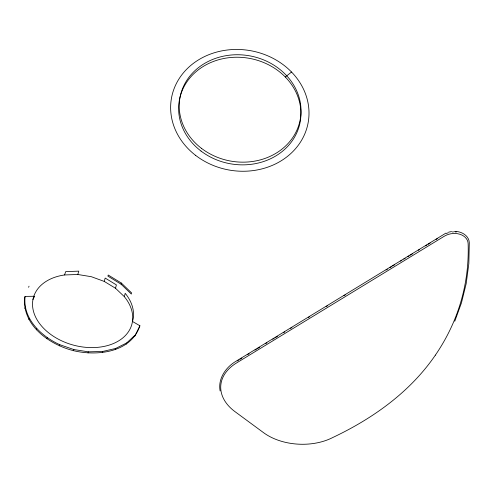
<?xml version="1.0" encoding="UTF-8"?>
<svg xmlns="http://www.w3.org/2000/svg" width="494" height="494" viewBox="0 0 494 494"><rect width="100%" height="100%" fill="white"/><g stroke="black" fill="none" stroke-linecap="round" stroke-linejoin="round"><path stroke-width="0.74" d="M64.572 274.96L77.78 274.491L78.824 271.15L65.677 271.62L64.572 274.96A51.005 35.358 15.1 0 0 37.328 320.236A51.005 35.358 15.1 0 0 107.272 345.652A51.005 35.358 15.1 0 0 124.346 296.678L125.186 293.306A50.802 35.346 15.1 0 1 132.491 321.471L139.907 325.762C131.126 352.543 97.195 356.372 73.489 350.672C49.363 344.553 21.977 325.367 24.7 297.512L25.114 296.394L34.142 296.27A50.802 35.346 15.1 0 0 33.919 297.684M134.695 336.383L139.907 325.762M126.39 344.102L126.649 342.966L134.948 335.253M115.349 349.61L115.627 348.474L126.649 342.966M121.061 284.18L121.345 283.056L108.217 275.028L107.908 276.146L121.061 284.18L131.33 294.054L131.602 292.923L121.345 283.056M102.307 352.611L102.598 351.481L115.627 348.474M115.51 288.261L116.393 284.896L105.173 278.066L104.24 281.419L115.51 288.261L124.346 296.678M88.068 352.969L88.377 351.839L102.598 351.481M73.489 350.672L73.822 349.542L88.377 351.839M59.453 345.849L59.799 344.719C41.144 336.229 22.44 318.661 25.114 296.394M46.806 338.761L47.171 337.637M36.365 329.813L36.747 328.689M28.837 319.513L29.239 318.395M32.944 299.623L34.142 296.27M24.824 308.509L25.231 307.392M454.77 321.261L461.427 302.952L466.169 283.729L468.837 263.673L469.3 242.659C468.917 235.385 461.124 231.217 454.517 231.383M28.615 287.304L29.023 286.187M285.297 77.002L291.528 72.031M237.256 360.96L238.577 360.157M239.893 359.354L241.869 358.144M247.79 354.525L249.112 353.716M255.034 350.098L256.355 349.289M257.67 348.486L259.646 347.276M265.568 343.657L266.89 342.855M272.812 339.23L274.133 338.427M275.448 337.618L277.424 336.414M283.346 332.789L284.668 331.987M290.589 328.362L291.905 327.559M308.367 317.5L309.682 316.691M326.145 306.632L327.46 305.829M343.923 295.77L345.238 294.961M386.061 270.014L387.376 269.205M390.013 267.6L391.328 266.791M392.644 265.988L394.62 264.778M400.548 261.159L401.863 260.35M403.839 259.146L405.154 258.343M407.791 256.732L409.106 255.929M410.421 255.12L412.397 253.916M418.325 250.291L419.641 249.489M425.569 245.864L426.884 245.061M428.199 244.258L430.175 243.048M436.103 239.429L437.418 238.621M445.946 233.106L235.86 361.349C225.746 367.246 217.768 378.849 220.12 390.933M448.725 232.131L451.578 231.563M77.78 274.491L91.341 276.708L104.24 281.419M59.799 344.719L73.822 349.542M446.366 233.471A15.215 11.436 -9.9 0 1 448.268 232.767M452.288 231.964A15.215 11.436 -9.9 0 1 453.653 231.877M455.005 231.89A15.215 11.436 -9.9 0 1 456.339 231.989M435.35 355.161C410.144 392.069 372.772 418.579 332.802 437.499A50.413 32.907 2.4 0 1 263.611 432.707L235.008 411.656A51.462 34.432 3.8 0 1 236.428 363.034L444.254 236.256A15.252 11.442 -9.8 0 1 459.784 234.224A15.252 11.442 -9.8 0 1 468.127 243.598A317.475 240.269 13.1 0 1 435.35 355.161M201.54 148.404A61.12 53.469 10 0 0 300.228 119.56A61.12 53.469 10 0 0 218.626 57.378A61.12 53.469 10 0 0 201.54 148.404M195.655 155.4A69.438 60.632 9.9 0 0 308.028 123.339A69.438 60.632 9.9 0 0 215.773 52.327A69.438 60.632 9.9 0 0 195.655 155.4M201.021 151.059A61.367 53.568 9.9 0 0 300.117 122.203A61.367 53.568 9.9 0 0 218.175 59.873A61.367 53.568 9.9 0 0 201.021 151.059"/></g></svg>
